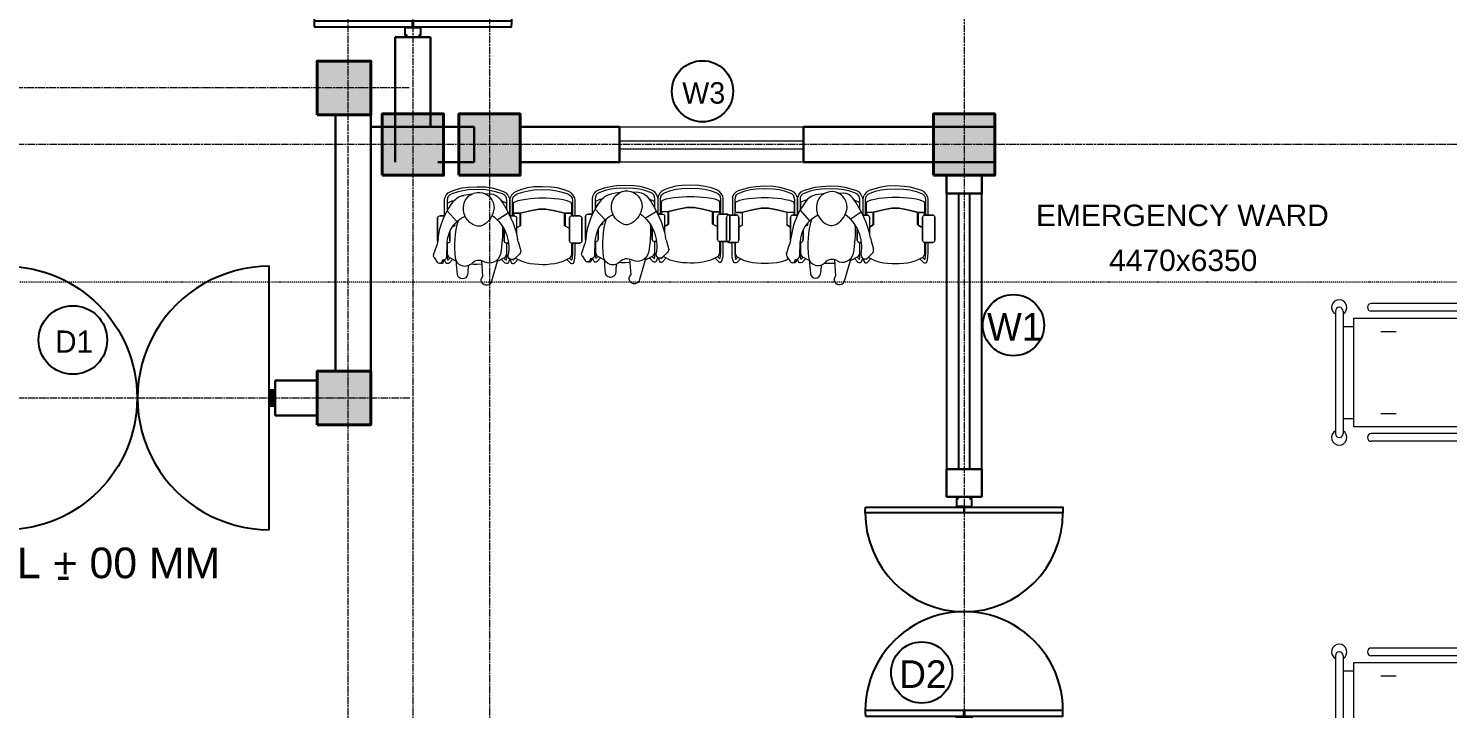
# Model space of a CAD drawing. Header units: inches. Extents: x -3071 to 2014935, y -37057 to 549694.
# Drawn here: x 1470038 to 1479307, y 417564 to 422006 of the extents above; entities that cross this region are included whole.
import ezdxf
from ezdxf.enums import TextEntityAlignment as Align

# ---------------------------------------------------------------- set-up
doc = ezdxf.new("R2010")
doc.units = ezdxf.units.IN
doc.header["$MEASUREMENT"] = 0
doc.linetypes.add('ACAD_ISO08W100', pattern=[36, 24, -3, 6, -3])
doc.linetypes.add('DASHDOT2', pattern=[12.7, 6.35, -3.175, 0, -3.175])
for name, color, linetype, lineweight in [('001-Archi- Loose Furniture', 13, 'Continuous', 0), ('001-Archi-Opening Tags', 14, 'Continuous', 25), ('002-Archi- Opening', 90, 'Continuous', 25), ('A .4 col', 5, 'Continuous', 40), ('A 0.13 dw', 3, 'Continuous', 13), ('A 0.13 sanitary', 8, 'Continuous', 13), ('cen', 50, 'ACAD_ISO08W100', 5), ('p1 walls stone outline', 4, 'Continuous', 30), ('section', 6, 'DASHDOT2', 20), ('text', 7, 'Continuous', 25)]:
    doc.layers.add(name, color=color, linetype=linetype, lineweight=lineweight)
doc.styles.add('AERIAL', font='arial.ttf', dxfattribs={"height": 10})
doc.styles.add('Archi 100', font='GOTHIC.TTF', dxfattribs={"height": 200})
doc.styles.add('CG', font='GOTHIC.TTF', dxfattribs={"height": 40})
doc.dimstyles.new('Archi 100', dxfattribs={"dimtxt": 200, "dimasz": 150, "dimexe": 150, "dimexo": 300, "dimgap": 50, "dimtad": 1, "dimdec": 0, "dimrnd": 5, "dimzin": 0, "dimdsep": 46, "dimtxsty": 'Archi 100', "dimblk": 'ARCHTICK', "dimcen": 0.09, "dimdle": 150, "dimclrd": 256, "dimclre": 256, "dimclrt": 256, "dimadec": 0, "dimazin": 0, "dimtfac": 1, "dimtdec": 0, "dimtix": 1, "dimtofl": 0, "dimtmove": 0, "dimatfit": 3, "dimfxl": 150, "dimfxlon": 1, "dimtolj": 1, "dimtzin": 0, "dimlwd": -1, "dimlwe": -1, "dimarcsym": 0})

# ---------------------------------------------------------------- blocks, each defined once
blk = doc.blocks.new('*U658')
at = {"ltscale": 100}
for points in [[(5, 50), (5, -50), (40, -50), (40, 50)], [(1760, 50), (1760, -50), (1795, -50), (1795, 50)]]:
    blk.add_hatch(color=256, dxfattribs=at).paths.add_polyline_path(points)
for points in [[(43, 855.5), (43, -855.5, 1)], [(1757, 855.5), (1757, -855.5, -1)]]:
    blk.add_lwpolyline(points, format="xyb", close=True, dxfattribs=at)
for points in [[(5, 50), (5, -50), (40, -50), (40, 50)], [(1760, 50), (1760, -50), (1795, -50), (1795, 50)]]:
    blk.add_lwpolyline(points, close=True)
blk = doc.blocks.new('W4A')
at = {"layer": 'A 0.13 dw'}
for points in [[(165329.4, 201033.5), (165329.4, 200803.5), (164129.4, 200803.5), (164129.4, 201033.5)], [(164129.4, 200890.7), (165329.4, 200890.7), (165329.4, 200940.7), (164129.4, 200940.7)]]:
    blk.add_lwpolyline(points, close=True, dxfattribs=at)
blk = doc.blocks.new('fvreff')
for p, q in [((1238609.3, 354207.3), (1237819.3, 354207.3)), ((1239479.6, 354207.3), (1238689.6, 354207.3)), ((1237584.7, 353357.3), (1237584.7, 354157.3)), ((1237584.7, 353357.3), (1237584.7, 354157.3)), ((1237634.7, 353357.3), (1237634.7, 354157.3)), ((1237634.7, 353357.3), (1237634.7, 354157.3)), ((1238609.3, 354157.3), (1237819.3, 354157.3)), ((1239479.6, 354157.3), (1238689.6, 354157.3)), ((1238732.1, 354112.3), (1239010.8, 353402.3)), ((1239010.8, 353402.3), (1239010.8, 354112.3)), ((1239534.7, 353357.3), (1239534.7, 354157.3)), ((1239584.7, 353357.3), (1239584.7, 354157.3)), ((1237639.7, 354057.3), (1237704.7, 354057.3)), ((1237882.5, 354025.1), (1237982.5, 354025.1)), ((1239406.8, 354025.1), (1239306.8, 354025.1)), ((1238644.7, 353882.3), (1238644.7, 353632.3)), ((1238794.7, 353757.3), (1238494.7, 353757.3)), ((1237634.7, 353457.3), (1237704.7, 353457.3)), ((1237882.5, 353489.6), (1237982.5, 353489.6)), ((1239406.8, 353489.6), (1239306.8, 353489.6)), ((1238609.3, 353357.3), (1237819.3, 353357.3)), ((1239479.6, 353357.3), (1238689.6, 353357.3)), ((1238609.3, 353307.3), (1237819.3, 353307.3)), ((1239479.6, 353307.3), (1238689.6, 353307.3)), ((1237584.7, 351219.3), (1237584.7, 350419.3)), ((1237584.7, 351219.3), (1237584.7, 350419.3)), ((1237634.7, 351219.3), (1237634.7, 350419.3)), ((1237634.7, 351219.3), (1237634.7, 350419.3)), ((1238609.3, 351269.3), (1237819.3, 351269.3)), ((1238609.3, 351219.3), (1237819.3, 351219.3)), ((1239479.6, 351269.3), (1238689.6, 351269.3)), ((1239479.6, 351219.3), (1238689.6, 351219.3)), ((1239534.7, 351219.3), (1239534.7, 350419.3)), ((1239584.7, 351219.3), (1239584.7, 350419.3)), ((1237634.7, 351119.3), (1237704.7, 351119.3)), ((1238732.1, 350464.3), (1239010.8, 351174.3)), ((1239010.8, 351174.3), (1239010.8, 350464.3)), ((1237882.5, 351087.1), (1237982.5, 351087.1)), ((1239406.8, 351087.1), (1239306.8, 351087.1)), ((1238644.7, 350694.3), (1238644.7, 350944.3)), ((1238794.7, 350819.3), (1238494.7, 350819.3)), ((1237639.7, 350519.3), (1237704.7, 350519.3)), ((1237882.5, 350551.6), (1237982.5, 350551.6)), ((1239406.8, 350551.6), (1239306.8, 350551.6)), ((1238609.3, 350419.3), (1237819.3, 350419.3)), ((1239479.6, 350419.3), (1238689.6, 350419.3)), ((1238609.3, 350369.3), (1237819.3, 350369.3)), ((1239479.6, 350369.3), (1238689.6, 350369.3)), ((1238609.3, 349019.3), (1237819.3, 349019.3)), ((1239479.6, 349019.3), (1238689.6, 349019.3)), ((1237584.7, 348969.3), (1237584.7, 348169.3)), ((1237584.7, 348969.3), (1237584.7, 348169.3)), ((1237634.7, 348969.3), (1237634.7, 348169.3)), ((1237634.7, 348969.3), (1237634.7, 348169.3)), ((1238609.3, 348969.3), (1237819.3, 348969.3)), ((1239479.6, 348969.3), (1238689.6, 348969.3)), ((1238732.1, 348214.3), (1239010.8, 348924.3)), ((1239010.8, 348924.3), (1239010.8, 348214.3)), ((1239534.7, 348969.3), (1239534.7, 348169.3)), ((1239584.7, 348969.3), (1239584.7, 348169.3)), ((1237634.7, 348869.3), (1237704.7, 348869.3)), ((1237882.5, 348837.1), (1237982.5, 348837.1)), ((1239406.8, 348837.1), (1239306.8, 348837.1)), ((1238644.7, 348444.3), (1238644.7, 348694.3)), ((1238794.7, 348569.3), (1238494.7, 348569.3)), ((1237639.7, 348269.3), (1237704.7, 348269.3)), ((1237882.5, 348301.6), (1237982.5, 348301.6)), ((1239406.8, 348301.6), (1239306.8, 348301.6)), ((1238609.3, 348169.3), (1237819.3, 348169.3)), ((1239479.6, 348169.3), (1238689.6, 348169.3)), ((1238609.3, 348119.3), (1237819.3, 348119.3)), ((1239479.6, 348119.3), (1238689.6, 348119.3))]:
    blk.add_line(p, q)
for points in [[(1239494.7, 354112.3), (1237704.7, 354112.3), (1237704.7, 353402.3), (1239494.7, 353402.3)], [(1239134.7, 353207.3), (1239134.7, 352607.3), (1239584.7, 352607.3), (1239584.7, 353207.3)], [(1239134.7, 351369.3), (1239134.7, 351969.3), (1239584.7, 351969.3), (1239584.7, 351369.3)], [(1239494.7, 350464.3), (1237704.7, 350464.3), (1237704.7, 351174.3), (1239494.7, 351174.3)], [(1239134.7, 349119.3), (1239134.7, 349719.3), (1239584.7, 349719.3), (1239584.7, 349119.3)], [(1239494.7, 348214.3), (1237704.7, 348214.3), (1237704.7, 348924.3), (1239494.7, 348924.3)]]:
    blk.add_lwpolyline(points, close=True)
for points in [[(1239134.7, 353182.3), (1239109.7, 353182.3), (1239109.7, 352632.3), (1239134.7, 352632.3)], [(1239134.7, 351394.3), (1239109.7, 351394.3), (1239109.7, 351944.3), (1239134.7, 351944.3)], [(1239134.7, 349144.3), (1239109.7, 349144.3), (1239109.7, 349694.3), (1239134.7, 349694.3)]]:
    blk.add_lwpolyline(points)
for centre in [(1238668.7, 352930.3), (1238668.7, 351646.3), (1238668.7, 349396.3)]:
    blk.add_circle(centre, 225)
for centre, radius, start, end in [((1237609.7, 354182.3), 50, 300, 240.00001), ((1237609.7, 354157.3), 25, 0, 180), ((1237609.7, 354157.3), 25, 0, 180), ((1237819.3, 354182.3), 25, 90, 270), ((1238609.3, 354182.3), 25, 270, 90), ((1238689.6, 354182.3), 25, 90, 270), ((1239479.6, 354182.3), 25, 270, 90), ((1239559.7, 354182.3), 50, 299.99999, 240), ((1239559.7, 354157.3), 25, 0, 180), ((1237609.7, 353332.3), 50, 119.99999, 60), ((1237609.7, 353357.3), 25, 180, 0), ((1237609.7, 353357.3), 25, 180, 0), ((1237819.3, 353332.3), 25, 90, 270), ((1238609.3, 353332.3), 25, 270, 90), ((1238689.6, 353332.3), 25, 90, 270), ((1239479.6, 353332.3), 25, 270, 90), ((1239559.7, 353332.3), 50, 120, 60.00001), ((1239559.7, 353357.3), 25, 180, 0), ((1237609.7, 351244.3), 50, 300, 240.00001), ((1237609.7, 351219.3), 25, 0, 180), ((1237609.7, 351219.3), 25, 0, 180), ((1237819.3, 351244.3), 25, 90, 270), ((1238609.3, 351244.3), 25, 270, 90), ((1238689.6, 351244.3), 25, 90, 270), ((1239479.6, 351244.3), 25, 270, 90), ((1239559.7, 351244.3), 50, 299.99999, 240), ((1239559.7, 351219.3), 25, 0, 180), ((1237609.7, 350394.3), 50, 119.99999, 60), ((1237609.7, 350419.3), 25, 180, 0), ((1237609.7, 350419.3), 25, 180, 0), ((1237819.3, 350394.3), 25, 90, 270), ((1238609.3, 350394.3), 25, 270, 90), ((1238689.6, 350394.3), 25, 90, 270), ((1239479.6, 350394.3), 25, 270, 90), ((1239559.7, 350394.3), 50, 120, 60.00001), ((1239559.7, 350419.3), 25, 180, 0), ((1237609.7, 348994.3), 50, 300, 240.00001), ((1237609.7, 348969.3), 25, 0, 180), ((1237609.7, 348969.3), 25, 0, 180), ((1237819.3, 348994.3), 25, 90, 270), ((1238609.3, 348994.3), 25, 270, 90), ((1238689.6, 348994.3), 25, 90, 270), ((1239479.6, 348994.3), 25, 270, 90), ((1239559.7, 348994.3), 50, 299.99999, 240), ((1239559.7, 348969.3), 25, 0, 180), ((1237609.7, 348144.3), 50, 119.99999, 60), ((1237609.7, 348169.3), 25, 180, 0), ((1237609.7, 348169.3), 25, 180, 0), ((1237819.3, 348144.3), 25, 90, 270), ((1238609.3, 348144.3), 25, 270, 90), ((1238689.6, 348144.3), 25, 90, 270), ((1239479.6, 348144.3), 25, 270, 90), ((1239559.7, 348144.3), 50, 120, 60.00001), ((1239559.7, 348169.3), 25, 180, 0)]:
    blk.add_arc(centre, radius, start, end)
blk = doc.blocks.new('OT DOOR')
for points in [[(40, 1500), (40, 1488), (50, 1488), (50, 1437), (-10, 1437), (-10, 1437), (-50, 1437), (-50, 1488), (-40, 1488), (-40, 1500), (40, 1500)], [(40, 0), (40, 12), (50, 12), (50, 63), (-50, 63), (-50, 63), (-50, 63), (-50, 12), (-40, 12), (-40, 0), (40, 0)]]:
    blk.add_lwpolyline(points)
for points in [[(-1.6, 1432.6), (-644.5, 1432.6, 0.014338), (-645.6, 1395.6), (-1.6, 1395.6)], [(-0.6, 1432.9, 0.146678), (0.6, 1432.6), (0.6, 1395.6), (-0.6, 1395.6)], [(644.5, 1432.6), (1.6, 1432.6), (1.6, 1395.6), (645.6, 1395.6, 0.014338)], [(2.8, 1434.8, 0.146678), (2.5, 1436), (39.8, 1436), (39.8, 1434.8)], [(-1.6, 67.4), (-644.5, 67.4, -0.014338), (-645.6, 104.4), (-1.6, 104.4)], [(-0.6, 67.1, -0.146678), (0.6, 67.4), (0.6, 104.4), (-0.6, 104.4)], [(644.5, 67.4), (1.6, 67.4), (1.6, 104.4), (645.6, 104.4, -0.014338)], [(2.8, 65.2, -0.146678), (2.5, 64), (39.8, 64), (39.8, 65.2)]]:
    blk.add_lwpolyline(points, format="xyb", close=True)
for centre, radius in [((0.6, 1434.8), 2.22), ((0.6, 1434.8), 0.933), ((0.6, 65.2), 2.22), ((0.6, 65.2), 0.933)]:
    blk.add_circle(centre, radius)
for centre, start, end in [((0, 1395.6), 180, 0), ((0, 104.4), 0, 180)]:
    blk.add_arc(centre, 645.6, start, end)
blk = doc.blocks.new('window tag')
blk.add_circle((0, 0), 200)
at = {"style": 'Archi 100', "flags": 1}
for tag, p in [('WIDTH', (15, 174.5)), ('HEIGHT', (-4.5, -348.5))]:
    blk.add_attdef(tag, p, '', height=200, dxfattribs=at)
at = {"style": 'Archi 100'}
blk.add_attdef('SYMBOL', text='', height=200, dxfattribs=at).set_placement((8, -10.5), align=Align.MIDDLE_CENTER)
blk = doc.blocks.new('dw tag')
blk.add_circle((0, 0), 224)
at = {"style": 'Archi 100', "flags": 1}
for tag, p in [('WIDTH', (15, 174.5)), ('HEIGHT', (-4.5, -348.5))]:
    blk.add_attdef(tag, p, '', height=200, dxfattribs=at)
at = {"style": 'Archi 100'}
blk.add_attdef('SYMBOL', text='', height=200, dxfattribs=at).set_placement((8, -10.5), align=Align.MIDDLE_CENTER)
blk = doc.blocks.new('afasf')
for p, q in [((2708.388, 1007.952), (2708.388, 1007.944)), ((2708.388, 1007.937), (2708.388, 1007.914)), ((2708.486, 1007.969), (2708.405, 1007.969)), ((2708.593, 1007.969), (2708.486, 1007.969)), ((2708.611, 1007.942), (2708.611, 1007.952)), ((2708.172, 1007.817), (2708.16, 1007.768)), ((2708.188, 1007.863), (2708.172, 1007.817)), ((2708.182, 1007.764), (2708.193, 1007.809)), ((2708.199, 1007.882), (2708.188, 1007.863)), ((2708.193, 1007.809), (2708.209, 1007.854)), ((2708.218, 1007.899), (2708.199, 1007.882)), ((2708.209, 1007.854), (2708.218, 1007.871)), ((2708.24, 1007.911), (2708.218, 1007.899)), ((2708.218, 1007.871), (2708.228, 1007.883)), ((2708.228, 1007.883), (2708.245, 1007.89)), ((2708.263, 1007.914), (2708.24, 1007.911)), ((2708.245, 1007.89), (2708.264, 1007.892)), ((2708.258, 1007.817), (2708.252, 1007.782)), ((2708.265, 1007.85), (2708.258, 1007.817)), ((2708.388, 1007.914), (2708.263, 1007.914)), ((2708.388, 1007.914), (2708.263, 1007.914)), ((2708.264, 1007.892), (2708.388, 1007.892)), ((2708.279, 1007.882), (2708.265, 1007.85)), ((2708.283, 1007.885), (2708.279, 1007.882)), ((2708.304, 1007.887), (2708.283, 1007.885)), ((2708.361, 1007.887), (2708.304, 1007.887)), ((2708.345, 1007.747), (2708.367, 1007.834)), ((2708.365, 1007.828), (2708.345, 1007.747)), ((2708.367, 1007.882), (2708.361, 1007.887)), ((2708.364, 1007.885), (2708.367, 1007.882)), ((2708.388, 1007.885), (2708.364, 1007.885)), ((2708.467, 1007.828), (2708.365, 1007.828)), ((2708.367, 1007.882), (2708.367, 1007.832)), ((2708.367, 1007.834), (2708.367, 1007.882)), ((2708.367, 1007.832), (2708.467, 1007.832)), ((2708.486, 1007.86), (2708.468, 1007.829)), ((2708.468, 1007.829), (2708.486, 1007.86)), ((2708.697, 1007.914), (2708.61, 1007.914)), ((2708.697, 1007.914), (2708.61, 1007.914)), ((2708.61, 1007.892), (2708.697, 1007.892)), ((2708.703, 1007.887), (2708.611, 1007.887)), ((2708.728, 1007.913), (2708.697, 1007.914)), ((2708.697, 1007.892), (2708.727, 1007.89)), ((2708.729, 1007.876), (2708.703, 1007.887)), ((2708.727, 1007.89), (2708.747, 1007.887)), ((2708.753, 1007.909), (2708.728, 1007.913)), ((2708.759, 1007.817), (2708.729, 1007.876)), ((2708.749, 1007.885), (2708.733, 1007.869)), ((2708.744, 1007.847), (2708.774, 1007.876)), ((2708.747, 1007.887), (2708.749, 1007.885)), ((2708.774, 1007.901), (2708.753, 1007.909)), ((2708.768, 1007.782), (2708.759, 1007.817)), ((2708.777, 1007.893), (2708.774, 1007.901)), ((2708.774, 1007.876), (2708.778, 1007.885)), ((2708.778, 1007.885), (2708.777, 1007.893)), ((2708.153, 1007.718), (2708.15, 1007.647)), ((2708.16, 1007.768), (2708.153, 1007.718)), ((2708.174, 1007.647), (2708.176, 1007.717)), ((2708.176, 1007.717), (2708.182, 1007.764)), ((2708.252, 1007.782), (2708.244, 1007.677)), ((2708.345, 1007.747), (2708.332, 1007.676)), ((2708.332, 1007.677), (2708.345, 1007.747)), ((2708.776, 1007.747), (2708.768, 1007.782)), ((2708.78, 1007.712), (2708.776, 1007.747)), ((2708.784, 1007.677), (2708.78, 1007.712)), ((2708.15, 1007.647), (2708.152, 1007.576)), ((2708.152, 1007.576), (2708.159, 1007.527)), ((2708.176, 1007.577), (2708.174, 1007.647)), ((2708.182, 1007.531), (2708.176, 1007.577)), ((2708.244, 1007.677), (2708.244, 1007.619)), ((2708.244, 1007.619), (2708.25, 1007.548)), ((2708.332, 1007.619), (2708.332, 1007.677)), ((2708.332, 1007.676), (2708.332, 1007.618)), ((2708.345, 1007.548), (2708.332, 1007.619)), ((2708.332, 1007.618), (2708.345, 1007.549)), ((2708.776, 1007.549), (2708.78, 1007.584)), ((2708.78, 1007.584), (2708.782, 1007.618)), ((2708.782, 1007.618), (2708.784, 1007.647)), ((2708.784, 1007.647), (2708.784, 1007.677)), ((2708.159, 1007.527), (2708.172, 1007.478)), ((2708.172, 1007.478), (2708.188, 1007.432)), ((2708.193, 1007.486), (2708.182, 1007.531)), ((2708.209, 1007.44), (2708.193, 1007.486)), ((2708.25, 1007.548), (2708.253, 1007.513)), ((2708.253, 1007.513), (2708.259, 1007.478)), ((2708.259, 1007.478), (2708.265, 1007.446)), ((2708.345, 1007.549), (2708.365, 1007.468)), ((2708.367, 1007.461), (2708.345, 1007.548)), ((2708.365, 1007.468), (2708.467, 1007.468)), ((2708.367, 1007.465), (2708.365, 1007.414)), ((2708.365, 1007.414), (2708.367, 1007.461)), ((2708.467, 1007.465), (2708.367, 1007.465)), ((2708.486, 1007.437), (2708.468, 1007.467)), ((2708.468, 1007.467), (2708.486, 1007.437)), ((2708.597, 1007.45), (2708.666, 1007.468)), ((2708.736, 1007.423), (2708.699, 1007.459)), ((2708.732, 1007.426), (2708.759, 1007.478)), ((2708.759, 1007.478), (2708.768, 1007.513)), ((2708.768, 1007.513), (2708.776, 1007.549)), ((2708.188, 1007.432), (2708.199, 1007.413)), ((2708.188, 1007.329), (2708.199, 1007.348)), ((2708.199, 1007.413), (2708.219, 1007.396)), ((2708.199, 1007.348), (2708.219, 1007.365)), ((2708.218, 1007.424), (2708.209, 1007.44)), ((2708.218, 1007.337), (2708.209, 1007.321)), ((2708.229, 1007.412), (2708.218, 1007.424)), ((2708.229, 1007.349), (2708.218, 1007.337)), ((2708.219, 1007.396), (2708.241, 1007.384)), ((2708.219, 1007.365), (2708.241, 1007.377)), ((2708.245, 1007.406), (2708.229, 1007.412)), ((2708.245, 1007.355), (2708.229, 1007.349)), ((2708.241, 1007.384), (2708.264, 1007.38)), ((2708.241, 1007.377), (2708.264, 1007.381)), ((2708.263, 1007.404), (2708.245, 1007.406)), ((2708.263, 1007.357), (2708.245, 1007.355)), ((2708.388, 1007.404), (2708.263, 1007.404)), ((2708.339, 1007.357), (2708.263, 1007.357)), ((2708.264, 1007.381), (2708.388, 1007.381)), ((2708.264, 1007.38), (2708.382, 1007.38)), ((2708.265, 1007.446), (2708.279, 1007.414)), ((2708.265, 1007.315), (2708.279, 1007.347)), ((2708.279, 1007.414), (2708.283, 1007.41)), ((2708.279, 1007.347), (2708.283, 1007.351)), ((2708.283, 1007.41), (2708.304, 1007.408)), ((2708.283, 1007.351), (2708.304, 1007.353)), ((2708.304, 1007.408), (2708.359, 1007.408)), ((2708.304, 1007.353), (2708.332, 1007.353)), ((2708.359, 1007.408), (2708.365, 1007.414)), ((2708.42, 1007.278), (2708.361, 1007.369)), ((2708.365, 1007.414), (2708.362, 1007.411)), ((2708.362, 1007.411), (2708.388, 1007.411)), ((2708.388, 1007.411), (2708.388, 1007.419)), ((2708.388, 1007.382), (2708.388, 1007.404)), ((2708.405, 1007.437), (2708.486, 1007.437)), ((2708.486, 1007.437), (2708.54, 1007.437)), ((2708.697, 1007.357), (2708.61, 1007.357)), ((2708.611, 1007.353), (2708.703, 1007.353)), ((2708.727, 1007.356), (2708.697, 1007.357)), ((2708.703, 1007.353), (2708.729, 1007.341)), ((2708.75, 1007.353), (2708.727, 1007.356)), ((2708.729, 1007.341), (2708.761, 1007.277)), ((2708.732, 1007.427), (2708.75, 1007.408)), ((2708.732, 1007.335), (2708.75, 1007.353)), ((2708.737, 1007.378), (2708.752, 1007.375)), ((2708.741, 1007.384), (2708.752, 1007.386)), ((2708.775, 1007.418), (2708.743, 1007.448)), ((2708.775, 1007.343), (2708.743, 1007.313)), ((2708.75, 1007.408), (2708.744, 1007.407)), ((2708.752, 1007.386), (2708.773, 1007.394)), ((2708.752, 1007.375), (2708.773, 1007.367)), ((2708.773, 1007.394), (2708.777, 1007.402)), ((2708.773, 1007.367), (2708.777, 1007.359)), ((2708.778, 1007.41), (2708.775, 1007.418)), ((2708.778, 1007.351), (2708.775, 1007.343)), ((2708.777, 1007.402), (2708.778, 1007.41)), ((2708.777, 1007.359), (2708.778, 1007.351)), ((2708.152, 1007.185), (2708.159, 1007.234)), ((2708.159, 1007.234), (2708.172, 1007.283)), ((2708.172, 1007.283), (2708.188, 1007.329)), ((2708.182, 1007.23), (2708.176, 1007.184)), ((2708.193, 1007.275), (2708.182, 1007.23)), ((2708.209, 1007.321), (2708.193, 1007.275)), ((2708.205, 1007.173), (2708.208, 1007.223)), ((2708.264, 1007.31), (2708.265, 1007.315)), ((2708.742, 1007.283), (2708.92, 1007.232)), ((2708.15, 1007.114), (2708.152, 1007.185)), ((2708.153, 1007.043), (2708.15, 1007.114)), ((2708.176, 1007.184), (2708.174, 1007.114)), ((2708.174, 1007.114), (2708.176, 1007.044)), ((2708.752, 1007.149), (2708.883, 1007.159)), ((2708.782, 1007.151), (2708.784, 1007.114)), ((2708.784, 1007.114), (2708.784, 1007.084)), ((2708.16, 1006.993), (2708.153, 1007.043)), ((2708.172, 1006.944), (2708.16, 1006.993)), ((2708.176, 1007.044), (2708.182, 1006.997)), ((2708.182, 1006.997), (2708.193, 1006.952)), ((2708.21, 1007.07), (2708.221, 1007.004)), ((2708.784, 1007.084), (2708.782, 1007.065)), ((2708.795, 1007.041), (2708.846, 1007.039)), ((2708.188, 1006.898), (2708.172, 1006.944)), ((2708.199, 1006.879), (2708.188, 1006.898)), ((2708.193, 1006.952), (2708.209, 1006.907)), ((2708.218, 1006.862), (2708.199, 1006.879)), ((2708.209, 1006.907), (2708.218, 1006.89)), ((2708.218, 1006.89), (2708.228, 1006.878)), ((2708.228, 1006.878), (2708.245, 1006.871)), ((2708.265, 1006.911), (2708.261, 1006.928)), ((2708.279, 1006.879), (2708.265, 1006.911)), ((2708.283, 1006.876), (2708.279, 1006.879)), ((2708.304, 1006.874), (2708.283, 1006.876)), ((2708.339, 1006.874), (2708.304, 1006.874)), ((2708.434, 1006.95), (2708.346, 1006.87)), ((2708.467, 1006.933), (2708.451, 1006.933)), ((2708.455, 1006.929), (2708.467, 1006.929)), ((2708.468, 1006.932), (2708.48, 1006.911)), ((2708.703, 1006.874), (2708.611, 1006.874)), ((2708.673, 1006.873), (2708.673, 1006.873)), ((2708.673, 1006.873), (2708.673, 1006.873)), ((2708.729, 1006.885), (2708.703, 1006.874)), ((2708.727, 1006.871), (2708.747, 1006.874)), ((2708.759, 1006.944), (2708.729, 1006.885)), ((2708.749, 1006.876), (2708.733, 1006.892)), ((2708.744, 1006.914), (2708.774, 1006.885)), ((2708.747, 1006.874), (2708.749, 1006.876)), ((2708.774, 1006.885), (2708.778, 1006.876)), ((2708.778, 1006.876), (2708.777, 1006.868)), ((2708.172, 1006.751), (2708.188, 1006.797)), ((2708.188, 1006.797), (2708.199, 1006.816)), ((2708.209, 1006.788), (2708.193, 1006.743)), ((2708.199, 1006.816), (2708.219, 1006.833)), ((2708.218, 1006.805), (2708.209, 1006.788)), ((2708.24, 1006.85), (2708.218, 1006.862)), ((2708.229, 1006.817), (2708.218, 1006.805)), ((2708.219, 1006.833), (2708.241, 1006.844)), ((2708.245, 1006.822), (2708.229, 1006.817)), ((2708.263, 1006.847), (2708.24, 1006.85)), ((2708.241, 1006.844), (2708.264, 1006.849)), ((2708.245, 1006.871), (2708.264, 1006.869)), ((2708.263, 1006.825), (2708.245, 1006.822)), ((2708.259, 1006.75), (2708.265, 1006.782)), ((2708.388, 1006.847), (2708.263, 1006.847)), ((2708.388, 1006.825), (2708.263, 1006.825)), ((2708.264, 1006.869), (2708.349, 1006.869)), ((2708.264, 1006.849), (2708.388, 1006.849)), ((2708.265, 1006.782), (2708.279, 1006.814)), ((2708.279, 1006.814), (2708.283, 1006.819)), ((2708.283, 1006.819), (2708.304, 1006.821)), ((2708.304, 1006.821), (2708.359, 1006.821)), ((2708.367, 1006.768), (2708.345, 1006.681)), ((2708.345, 1006.68), (2708.365, 1006.76)), ((2708.359, 1006.821), (2708.365, 1006.814)), ((2708.365, 1006.814), (2708.362, 1006.817)), ((2708.362, 1006.817), (2708.388, 1006.817)), ((2708.365, 1006.814), (2708.367, 1006.768)), ((2708.367, 1006.764), (2708.365, 1006.814)), ((2708.365, 1006.76), (2708.467, 1006.76)), ((2708.467, 1006.764), (2708.367, 1006.764)), ((2708.388, 1006.824), (2708.388, 1006.847)), ((2708.388, 1006.809), (2708.388, 1006.817)), ((2708.486, 1006.792), (2708.405, 1006.792)), ((2708.486, 1006.792), (2708.468, 1006.762)), ((2708.468, 1006.762), (2708.486, 1006.792)), ((2708.593, 1006.792), (2708.486, 1006.792)), ((2708.719, 1006.866), (2708.609, 1006.87)), ((2708.61, 1006.869), (2708.697, 1006.869)), ((2708.705, 1006.759), (2708.629, 1006.784)), ((2708.697, 1006.869), (2708.727, 1006.871)), ((2708.727, 1006.762), (2708.765, 1006.787)), ((2708.753, 1006.852), (2708.746, 1006.851)), ((2708.746, 1006.775), (2708.759, 1006.75)), ((2708.749, 1006.843), (2708.752, 1006.843)), ((2708.752, 1006.843), (2708.773, 1006.834)), ((2708.774, 1006.86), (2708.753, 1006.852)), ((2708.773, 1006.834), (2708.777, 1006.827)), ((2708.777, 1006.868), (2708.774, 1006.86)), ((2708.778, 1006.818), (2708.775, 1006.81)), ((2708.777, 1006.827), (2708.778, 1006.818)), ((2708.15, 1006.581), (2708.152, 1006.652)), ((2708.152, 1006.652), (2708.159, 1006.702)), ((2708.159, 1006.702), (2708.172, 1006.751)), ((2708.176, 1006.652), (2708.174, 1006.581)), ((2708.182, 1006.698), (2708.176, 1006.652)), ((2708.193, 1006.743), (2708.182, 1006.698)), ((2708.244, 1006.61), (2708.25, 1006.681)), ((2708.25, 1006.681), (2708.253, 1006.716)), ((2708.253, 1006.716), (2708.259, 1006.75)), ((2708.345, 1006.681), (2708.332, 1006.61)), ((2708.332, 1006.611), (2708.345, 1006.68)), ((2708.759, 1006.75), (2708.768, 1006.716)), ((2708.768, 1006.716), (2708.776, 1006.68)), ((2708.776, 1006.68), (2708.78, 1006.645)), ((2708.78, 1006.645), (2708.782, 1006.611)), ((2708.153, 1006.511), (2708.15, 1006.581)), ((2708.174, 1006.581), (2708.176, 1006.511)), ((2708.244, 1006.551), (2708.244, 1006.61)), ((2708.252, 1006.447), (2708.244, 1006.551)), ((2708.332, 1006.552), (2708.332, 1006.611)), ((2708.332, 1006.61), (2708.332, 1006.551)), ((2708.345, 1006.481), (2708.332, 1006.552)), ((2708.332, 1006.551), (2708.345, 1006.481)), ((2708.784, 1006.551), (2708.78, 1006.516)), ((2708.782, 1006.611), (2708.784, 1006.581)), ((2708.784, 1006.581), (2708.784, 1006.551)), ((2708.16, 1006.461), (2708.153, 1006.511)), ((2708.172, 1006.412), (2708.16, 1006.461)), ((2708.188, 1006.366), (2708.172, 1006.412)), ((2708.176, 1006.511), (2708.182, 1006.465)), ((2708.182, 1006.465), (2708.193, 1006.419)), ((2708.193, 1006.419), (2708.209, 1006.375)), ((2708.258, 1006.411), (2708.252, 1006.447)), ((2708.265, 1006.378), (2708.258, 1006.411)), ((2708.365, 1006.4), (2708.345, 1006.481)), ((2708.345, 1006.481), (2708.367, 1006.394)), ((2708.759, 1006.411), (2708.729, 1006.353)), ((2708.768, 1006.446), (2708.759, 1006.411)), ((2708.776, 1006.481), (2708.768, 1006.446)), ((2708.78, 1006.516), (2708.776, 1006.481)), ((2708.199, 1006.346), (2708.188, 1006.366)), ((2708.218, 1006.329), (2708.199, 1006.346)), ((2708.209, 1006.375), (2708.218, 1006.357)), ((2708.218, 1006.357), (2708.228, 1006.345)), ((2708.24, 1006.318), (2708.218, 1006.329)), ((2708.228, 1006.345), (2708.245, 1006.339)), ((2708.24, 1006.318), (2708.388, 1006.318)), ((2708.245, 1006.339), (2708.264, 1006.337)), ((2708.264, 1006.337), (2708.388, 1006.337)), ((2708.279, 1006.347), (2708.265, 1006.378)), ((2708.283, 1006.343), (2708.279, 1006.347)), ((2708.304, 1006.341), (2708.283, 1006.343)), ((2708.361, 1006.341), (2708.304, 1006.341)), ((2708.467, 1006.4), (2708.365, 1006.4)), ((2708.367, 1006.347), (2708.367, 1006.397)), ((2708.367, 1006.397), (2708.467, 1006.397)), ((2708.367, 1006.394), (2708.367, 1006.347)), ((2708.388, 1006.351), (2708.388, 1006.344)), ((2708.388, 1006.337), (2708.388, 1006.314)), ((2708.486, 1006.369), (2708.405, 1006.369)), ((2708.468, 1006.401), (2708.486, 1006.371)), ((2708.593, 1006.369), (2708.486, 1006.369)), ((2708.61, 1006.314), (2708.61, 1006.337)), ((2708.61, 1006.337), (2708.697, 1006.337)), ((2708.697, 1006.314), (2708.61, 1006.314)), ((2708.611, 1006.341), (2708.611, 1006.351)), ((2708.703, 1006.341), (2708.611, 1006.341)), ((2708.697, 1006.337), (2708.727, 1006.338)), ((2708.728, 1006.315), (2708.697, 1006.314)), ((2708.729, 1006.353), (2708.703, 1006.341)), ((2708.727, 1006.338), (2708.747, 1006.341)), ((2708.753, 1006.319), (2708.728, 1006.315)), ((2708.749, 1006.343), (2708.733, 1006.359)), ((2708.744, 1006.382), (2708.774, 1006.353)), ((2708.747, 1006.341), (2708.749, 1006.343)), ((2708.774, 1006.328), (2708.753, 1006.319)), ((2708.774, 1006.353), (2708.778, 1006.344)), ((2708.777, 1006.335), (2708.774, 1006.328)), ((2708.778, 1006.344), (2708.777, 1006.335))]:
    blk.add_line(p, q)
for centre, radius, start, end in [((2708.405, 1007.952), 0.0175, 90, 180), ((2708.405, 1007.952), 0.0175, 90, 180), ((2708.593, 1007.952), 0.0175, 0, 90), ((2708.593, 1007.952), 0.0175, 0, 90), ((2708.405, 1007.886), 0.0175, 180, 270), ((2708.467, 1007.83), 0.00176, 270, 90), ((2708.593, 1007.886), 0.0175, 270, 0), ((2708.467, 1007.467), 0.00175, 270.6128, 89.3872), ((2708.675, 1007.435), 0.0346, 44.809, 105.3512), ((2708.737, 1006.642), 0.819, 101.2902, 126.5177), ((2708.647, 1007.05), 0.323, 79.4648, 144.6409), ((2708.405, 1007.419), 0.0175, 90, 180), ((2708.405, 1007.419), 0.0175, 90, 180), ((2708.521, 1007.725), 0.285, 281.2902, 285.3512), ((2708.593, 1007.353), 0.0175, 270, 0), ((2708.713, 1007.4), 0.0328, 259.4648, 44.809), ((2708.321, 1007.128), 0.125, 76.3418, 253.3596), ((2708.312, 1007.216), 0.104, 126.5177, 176.3203), ((2708.309, 1007.079), 0.175, 25.4662, 76.3418), ((2708.535, 1006.501), 0.82, 78.3806, 94.642), ((2708.681, 1007.215), 0.0914, 328.8868, 78.3806), ((2708.913, 1007.19), 0.0428, 226.0725, 80.3873), ((2708.328, 1007.151), 0.149, 253.3596, 342.0964), ((2708.407, 1007.126), 0.0659, 342.0964, 25.4662), ((2708.824, 1007.129), 0.0752, 148.8869, 228.227), ((2708.349, 1007.024), 0.13, 188.6866, 231.4962), ((2708.619, 1007.123), 0.254, 205.2406, 267.8617), ((2708.722, 1007.015), 0.0777, 277.0826, 48.227), ((2708.839, 1006.855), 0.184, 81.1558, 87.5979), ((2708.86, 1006.995), 0.0421, 275.7648, 81.1558), ((2708.643, 1007.393), 0.602, 231.4962, 263.8652), ((2708.636, 1007.705), 0.773, 253.9864, 277.0826), ((2708.467, 1006.931), 0.00176, 270, 90), ((2708.593, 1006.875), 0.0175, 0, 90), ((2708.703, 1008.553), 1.608, 271.9658, 275.7648), ((2708.405, 1006.809), 0.0175, 180, 270), ((2708.405, 1006.809), 0.0175, 180, 270), ((2708.467, 1006.762), 0.00175, 270.6128, 89.3872), ((2708.552, 1006.546), 0.25, 71.9489, 83.8651), ((2708.593, 1006.809), 0.0175, 270, 283.5067), ((2708.713, 1006.784), 0.026, 251.9489, 303.2265), ((2708.718, 1006.833), 0.0325, 353.7, 87.8617), ((2708.753, 1006.807), 0.0232, 303.2265, 94.9386), ((2708.405, 1006.351), 0.0175, 90, 180), ((2708.405, 1006.351), 0.0175, 90, 180), ((2708.593, 1006.351), 0.0175, 0, 90), ((2708.593, 1006.351), 0.0175, 0, 90), ((2708.405, 1006.286), 0.0175, 180, 270), ((2708.593, 1006.286), 0.0175, 270, 0)]:
    blk.add_arc(centre, radius, start, end)
for points in [[(2708.388, 1007.886, 0.004), (2708.388, 1007.952, 0.004), (2708.388, 1007.952, 0.004)], [(2708.405, 1007.969, 0.004), (2708.593, 1007.969, 0.004), (2708.593, 1007.969, 0.004)], [(2708.611, 1007.952, 0.004), (2708.611, 1007.886, 0.004), (2708.611, 1007.886, 0.004)], [(2708.593, 1007.868, 0.004), (2708.405, 1007.868, 0.004), (2708.405, 1007.868, 0.004)], [(2708.388, 1007.419, 0.004), (2708.388, 1007.382, 0.004), (2708.388, 1007.382, 0.004)], [(2708.611, 1007.353, 0.004), (2708.611, 1007.369, 0.004), (2708.611, 1007.369, 0.004)], [(2708.498, 1007.336, 0.004), (2708.593, 1007.336, 0.004), (2708.593, 1007.336, 0.004)], [(2708.593, 1006.893, 0.004), (2708.514, 1006.893, 0.004), (2708.514, 1006.893, 0.004)], [(2708.388, 1006.849, 0.004), (2708.388, 1006.809, 0.004), (2708.388, 1006.809, 0.004)], [(2708.405, 1006.792, 0.004), (2708.593, 1006.792, 0.004), (2708.593, 1006.792, 0.004)], [(2708.388, 1006.286, 0.004), (2708.388, 1006.351, 0.004), (2708.388, 1006.351, 0.004)], [(2708.405, 1006.369, 0.004), (2708.593, 1006.369, 0.004), (2708.593, 1006.369, 0.004)], [(2708.611, 1006.351, 0.004), (2708.611, 1006.286, 0.004), (2708.611, 1006.286, 0.004)], [(2708.593, 1006.268, 0.004), (2708.405, 1006.268, 0.004), (2708.405, 1006.268, 0.004)]]:
    blk.add_3dface(points)
blk = doc.blocks.new('2SEATERWAITING')
at = {"layer": '001-Archi- Loose Furniture'}
for p, q in [((110.6, 650.3), (110.6, 658.5)), ((124.7, 672.5), (210.6, 672.5)), ((210.6, 672.5), (274.8, 672.5)), ((288.9, 658.5), (288.9, 652.7)), ((-23.2, 604.7), (-22.6, 611.7)), ((-20.3, 597.7), (-23.2, 604.7)), ((-22.6, 611.7), (-20.3, 617.6)), ((-20.3, 617.6), (-3.3, 624.6)), ((4.1, 574.6), (-20.3, 597.7)), ((-8, 551), (16, 597.7)), ((-3.3, 624.6), (16.5, 627.5)), ((1.3, 607.1), (-0.4, 605.3)), ((-0.4, 605.3), (12.5, 592.5)), ((17.1, 609.4), (1.3, 607.1)), ((16, 597.7), (36.4, 607.1)), ((16.5, 627.5), (41.1, 628.7)), ((41.1, 610.6), (17.1, 609.4)), ((36.4, 607.1), (110.6, 607.1)), ((41.1, 628.7), (111.2, 628.7)), ((41.1, 628.7), (111.2, 628.7)), ((111.2, 610.6), (41.1, 610.6)), ((210.6, 584.9), (224.6, 560.3)), ((224.6, 560.3), (210.6, 584.9)), ((305.8, 562.7), (225.7, 562.7)), ((225.7, 559.7), (307, 559.7)), ((288.9, 646.8), (288.9, 628.7)), ((288.9, 628.7), (388.8, 628.7)), ((288.9, 628.7), (388.8, 628.7)), ((388.2, 610.6), (288.9, 610.6)), ((288.9, 604.7), (308.1, 604.7)), ((305.8, 602.4), (310.5, 607.1)), ((308.1, 604.7), (305.8, 602.4)), ((305.8, 602.4), (305.8, 562.7)), ((305.8, 564.4), (305.8, 602.4)), ((322.8, 494.9), (305.8, 564.4)), ((307, 559.7), (322.8, 494.9)), ((310.5, 607.1), (355.5, 607.1)), ((355.5, 607.1), (372.4, 605.3)), ((372.4, 605.3), (375.9, 602.4)), ((375.9, 602.4), (387, 577.3)), ((387, 577.3), (392.9, 551)), ((403.4, 608.8), (388.2, 610.6)), ((388.8, 628.7), (406.9, 625.8)), ((416.3, 603.6), (403.4, 608.8)), ((406.9, 625.8), (424.4, 616.4)), ((424.4, 594.2), (416.3, 603.6)), ((424.4, 616.4), (439.6, 603)), ((432, 580.2), (424.4, 594.2)), ((444.3, 544.5), (432, 580.2)), ((439.6, 603), (449, 587.2)), ((449, 587.2), (461.8, 550.4)), ((-27.9, 438.8), (-25, 466.8)), ((-25, 466.8), (-22, 494.9)), ((-22, 494.9), (-15.6, 522.9)), ((-15.6, 522.9), (-8, 551)), ((322.8, 494.9), (333.3, 438.2)), ((333.3, 438.8), (322.8, 494.9)), ((392.9, 551), (397.6, 522.3)), ((397.6, 522.3), (404, 438.8)), ((453.1, 508.3), (444.3, 544.5)), ((458.3, 470.9), (453.1, 508.3)), ((460.1, 414.8), (458.3, 470.9)), ((461.8, 550.4), (471.2, 511.2)), ((471.2, 511.2), (477, 471.5)), ((477, 471.5), (478.8, 414.8)), ((-27.9, 414.8), (-27.9, 438.8)), ((-26.7, 391.4), (-27.9, 414.8)), ((-25, 364), (-26.7, 391.4)), ((322.8, 335.3), (333.3, 392)), ((333.3, 391.4), (322.8, 335.9)), ((333.3, 392), (333.3, 438.8)), ((333.3, 438.2), (333.3, 391.4)), ((404, 392), (399.3, 335.3)), ((404, 438.8), (404, 392)), ((458.3, 358.7), (460.1, 414.8)), ((478.8, 414.8), (477.6, 358.1)), ((-22, 335.9), (-25, 364)), ((-15.6, 307.3), (-22, 335.9)), ((-8, 279.8), (-15.6, 307.3)), ((13.4, 238.1), (-8, 279.8)), ((305.8, 265.8), (322.8, 335.3)), ((322.8, 335.9), (307, 271.6)), ((391.7, 279.8), (387, 254.1)), ((396.4, 307.3), (391.7, 279.8)), ((399.3, 335.3), (396.4, 307.3)), ((432, 249.4), (444.3, 285.7)), ((444.3, 285.7), (453.1, 321.9)), ((461.8, 279.2), (449, 242.4)), ((453.1, 321.9), (458.3, 358.7)), ((471.8, 318.4), (461.8, 279.2)), ((477.6, 358.1), (471.8, 318.4)), ((-23.2, 225.5), (-20.9, 231.9)), ((-22.6, 218.5), (-23.2, 225.5)), ((-19.7, 212.6), (-22.6, 218.5)), ((-19.7, 190.4), (-22.6, 184.6)), ((-20.9, 231.9), (4.9, 255.3)), ((-2.7, 205.6), (-19.7, 212.6)), ((-2.7, 197.4), (-19.7, 190.4)), ((5.9, 204.3), (-2.7, 205.6)), ((9.4, 199.3), (-2.7, 197.4)), ((13.6, 238.3), (-1, 223.7)), ((-1, 223.7), (3.5, 223)), ((10.4, 235.2), (39.6, 264.7)), ((121.8, 256.7), (66.6, 271.9)), ((210, 246.5), (167.3, 246.5)), ((210, 246.5), (224.6, 270.5)), ((224.6, 270.5), (210, 246.5)), ((274.8, 246.5), (210, 246.5)), ((307, 271.6), (225.7, 271.6)), ((225.7, 268.7), (305.8, 268.7)), ((263.4, 119.9), (310.5, 192.3)), ((288.9, 226.1), (288.9, 232.5)), ((309.3, 226.1), (288.9, 226.1)), ((288.9, 203), (288.9, 220.2)), ((288.9, 220.2), (388.8, 220.2)), ((388.2, 202.1), (288.9, 202.1)), ((388.2, 200.9), (293.3, 200.9)), ((305.8, 268.7), (307, 228.4)), ((307, 228.4), (305.8, 265.8)), ((307, 228.4), (309.3, 226.1)), ((311.7, 223.1), (307, 228.4)), ((355.5, 223.1), (311.7, 223.1)), ((373, 224.9), (355.5, 223.1)), ((375.9, 228.4), (373, 224.9)), ((387, 254.1), (375.9, 228.4)), ((406.3, 204.4), (388.2, 200.9)), ((406.3, 198.6), (388.2, 202.1)), ((388.8, 220.2), (403.4, 222)), ((403.4, 222), (415.7, 226.6)), ((423.9, 213.8), (406.3, 204.4)), ((423.9, 189.2), (406.3, 198.6)), ((415.7, 226.6), (424.4, 236)), ((439.6, 227.2), (423.9, 213.8)), ((439.6, 175.8), (423.9, 189.2)), ((424.4, 236), (432, 249.4)), ((449, 242.4), (439.6, 227.2)), ((5.4, 123.5), (-136.7, 83)), ((-22.6, 184.6), (-23.2, 177.6)), ((-23.2, 177.6), (-20.9, 171.1)), ((-20.9, 171.1), (4.9, 147.8)), ((16, 170), (-10.1, 119.1)), ((-1, 179.3), (17.1, 182.2)), ((13.6, 164.7), (-1, 179.3)), ((36.4, 179.9), (16, 170)), ((17.1, 182.2), (41.1, 182.8)), ((110.6, 179.9), (36.4, 179.9)), ((41.1, 182.8), (111.2, 182.8)), ((328.2, 182.8), (388.8, 182.8)), ((355.5, 179.9), (333.4, 179.9)), ((373, 178.1), (355.5, 179.9)), ((375.9, 174.6), (373, 178.1)), ((387, 148.9), (375.9, 174.6)), ((387.7, 145.4), (387, 148.9)), ((388.8, 182.8), (403.4, 181.1)), ((403.4, 181.1), (415.7, 176.4)), ((415.7, 176.4), (424.4, 167)), ((424.4, 167), (432, 153.6)), ((432, 153.6), (444.3, 117.4)), ((449, 160.6), (439.6, 175.8)), ((444.3, 117.4), (453.1, 81.1)), ((461.8, 123.8), (449, 160.6)), ((471.8, 84.6), (461.8, 123.8)), ((-2.2, 16), (-107.3, 24.6)), ((-26.4, 18), (-27.9, -11.8)), ((435.4, 35.1), (432.8, 75.4)), ((453.1, 81.1), (458.3, 44.3)), ((458.3, 44.3), (460.1, -11.8)), ((477.6, 44.9), (471.8, 84.6)), ((478.8, -11.8), (477.6, 44.9)), ((-37.2, -70.3), (-78, -72)), ((-27.9, -11.8), (-27.9, -35.7)), ((-27.9, -35.7), (-26.3, -51.2)), ((430.7, -47), (422.6, -99.5)), ((458.3, -67.9), (453.1, -105.3)), ((460.1, -11.8), (458.3, -67.9)), ((471.2, -108.2), (477, -68.5)), ((477, -68.5), (478.8, -11.8)), ((4.1, -171.6), (-20.3, -194.7)), ((-8, -147.9), (16, -194.7)), ((224.6, -157.3), (214.9, -174.3)), ((225.7, -156.7), (238.1, -156.7)), ((234.7, -159.6), (225.7, -159.6)), ((252.1, -143.1), (322.3, -207.1)), ((375.9, -199.4), (387, -174.2)), ((387, -174.2), (390.1, -160.4)), ((432, -177.2), (424.4, -191.2)), ((444.3, -141.5), (432, -177.2)), ((439.6, -199.9), (449, -184.2)), ((453.1, -105.3), (444.3, -141.5)), ((449, -184.2), (461.8, -147.4)), ((461.8, -147.4), (471.2, -108.2)), ((-20.3, -194.7), (-23.2, -201.7)), ((-23.2, -201.7), (-22.6, -208.7)), ((-22.6, -241.4), (-23.2, -248.5)), ((-23.2, -248.5), (-20.9, -254.9)), ((-22.6, -208.7), (-20.3, -214.6)), ((-19.7, -235.6), (-22.6, -241.4)), ((-20.3, -214.6), (-3.3, -221.6)), ((-2.7, -228.6), (-19.7, -235.6)), ((17.3, -293), (-13.1, -273.1)), ((-3.3, -221.6), (2.4, -222.4)), ((-0.3, -228.2), (-2.7, -228.6)), ((-0.4, -202.3), (12.5, -189.4)), ((1.3, -204), (-0.4, -202.3)), ((17.1, -206.4), (1.3, -204)), ((16, -194.7), (36.4, -204)), ((41.1, -207.5), (17.1, -206.4)), ((23.5, -210.3), (111.8, -207)), ((35.1, -295.4), (95.8, -275.6)), ((36.4, -204), (110.6, -204)), ((111.2, -207.5), (41.1, -207.5)), ((60.8, -204.4), (60.8, -204.4)), ((60.8, -204.4), (60.8, -204.4)), ((124.7, -269.5), (210.6, -269.5)), ((210.6, -269.5), (274.8, -269.5)), ((288.9, -243.8), (288.9, -225.7)), ((288.9, -225.7), (388.8, -225.7)), ((288.9, -255.5), (288.9, -249.6)), ((388.2, -207.5), (320.1, -207.5)), ((327.6, -204), (355.5, -204)), ((355.5, -204), (372.4, -202.3)), ((372.4, -202.3), (375.9, -199.4)), ((403.4, -205.8), (388.2, -207.5)), ((388.8, -225.7), (406.9, -222.7)), ((416.3, -200.5), (403.4, -205.8)), ((406.9, -222.7), (424.4, -213.4)), ((424.4, -191.2), (416.3, -200.5)), ((424.4, -213.4), (439.6, -199.9))]:
    blk.add_line(p, q, dxfattribs=at)
for centre, radius, start, end in [((124.7, 658.5), 14, 90, 180), ((124.7, 658.5), 14, 90, 180), ((274.8, 658.5), 14, 0, 90), ((274.8, 658.5), 14, 0, 90), ((124.7, 605.9), 14, 180, 270), ((225.7, 560.9), 1.41, 90, 270), ((274.8, 605.9), 14, 270, 0), ((29, 216.7), 26.3, 135.191, 280.5352), ((81.1, -63.1), 258.4, 35.35912, 100.5352), ((59.3, 245.2), 27.7, 74.64877, 135.191), ((182.3, 476.9), 228.3, 254.6488, 258.7098), ((9.3, -389.5), 655.2, 53.48234, 78.70977), ((225.7, 270.5), 1.4, 90.61277, 269.38723), ((274.8, 232.5), 14, 0, 90), ((274.8, 232.5), 14, 0, 90), ((53.9, 68.9), 73.1, 101.6194, 211.1132), ((171.4, -502.4), 656.3, 85.35797, 101.6194), ((124.7, 179.9), 14, 180, 270), ((351.9, -39.7), 139.7, 103.6582, 154.5338), ((342.4, -0.8), 99.6, 286.6404, 103.6582), ((349.6, 70.1), 83.3, 3.67966, 53.48234), ((-131, 49.3), 34.2, 99.61266, 313.92746), ((-60.2, 0), 60.2, 311.773, 31.11315), ((273.4, -2.3), 52.8, 154.5338, 197.9036), ((-89.3, -107), 33.7, 98.84423, 264.2352), ((-71.8, -219.3), 147.4, 92.40215, 98.84423), ((21.3, -91.2), 62.1, 131.773, 262.9174), ((104.2, -4.2), 202.9, 272.1383, 334.7594), ((336.8, 18.1), 119.4, 197.9036, 286.6404), ((36.5, 1139.6), 1286.6, 264.2352, 268.0342), ((89.9, 460.9), 618.5, 262.9174, 286.0136), ((85, 211.8), 481.4, 276.1348, 308.5038), ((225.7, -157.9), 1.41, 90, 270), ((320.2, -83.8), 103.7, 308.5038, 351.3134), ((-3, -257.6), 18.5, 85.06136, 236.7735), ((24.5, -236.3), 26, 92.13828, 186.3), ((157.8, -465.9), 200.2, 96.13485, 108.0511), ((124.7, -202.9), 14, 90, 180), ((124.7, -255.5), 14, 256.49335, 270), ((274.8, -255.5), 14, 270, 0), ((274.8, -255.5), 14, 270, 0), ((28.7, -275.6), 20.8, 236.7735, 288.0511)]:
    blk.add_arc(centre, radius, start, end, dxfattribs=at)
for points in [[(110.6, 605.9, 3.5), (110.6, 605.9, 3.5), (110.6, 605.9, 3.5), (110.6, 658.5, 3.5)], [(124.7, 672.5, 3.5), (124.7, 672.5, 3.5), (124.7, 672.5, 3.5), (274.8, 672.5, 3.5)], [(288.9, 658.5, 3.5), (288.9, 658.5, 3.5), (288.9, 658.5, 3.5), (288.9, 605.9, 3.5)], [(274.8, 591.9, 3.5), (274.8, 591.9, 3.5), (274.8, 591.9, 3.5), (124.7, 591.9, 3.5)], [(110.6, 192.7, 3.5), (110.6, 192.7, 3.5), (110.6, 192.7, 3.5), (110.6, 179.9, 3.5)], [(288.9, 202.4, 3.5), (288.9, 202.4, 3.5), (288.9, 202.4, 3.5), (288.9, 232.5, 3.5)], [(124.7, 165.9, 3.5), (124.7, 165.9, 3.5), (124.7, 165.9, 3.5), (200.4, 165.9, 3.5)], [(187.6, -188.8, 3.5), (187.6, -188.8, 3.5), (187.6, -188.8, 3.5), (124.7, -188.8, 3.5)], [(124.7, -269.5, 3.5), (124.7, -269.5, 3.5), (124.7, -269.5, 3.5), (274.8, -269.5, 3.5)], [(288.9, -255.5, 3.5), (288.9, -255.5, 3.5), (288.9, -255.5, 3.5), (288.9, -223.6, 3.5)]]:
    blk.add_3dface(points, dxfattribs=at)
blk = doc.blocks.new('_ArchTick')
at = {"color": 0, "linetype": 'ByBlock', "const_width": 0.15}
blk.add_lwpolyline([(-0.5, -0.5), (0.5, 0.5)], dxfattribs=at)
blk = doc.blocks.new('*D1755')
at = {"transparency": 16777216}
for p, q in [((1448084.6, 413003), (1448084.6, 412703)), ((1487149.4, 413003), (1487149.4, 412703)), ((1447934.6, 412853), (1487299.4, 412853))]:
    blk.add_line(p, q, dxfattribs=at)
at = {"layer": 'Defpoints', "color": 0, "transparency": 16777216}
for p in [(1448084.6, 419392.1), (1487149.4, 416447.1), (1487149.4, 412853)]:
    blk.add_point(p, dxfattribs=at)
at = {"transparency": 16777216, "xscale": 150, "yscale": 150, "zscale": 150, "rotation": 180}
blk.add_blockref('_ArchTick', (1448084.6, 412853), dxfattribs=at)
at = {"transparency": 16777216, "xscale": 150, "yscale": 150, "zscale": 150}
blk.add_blockref('_ArchTick', (1487149.4, 412853), dxfattribs=at)
at = {"transparency": 16777216, "insert": (1467617, 413008), "char_height": 200, "attachment_point": 5, "style": 'Archi 100'}
blk.add_mtext('\\A1;39065', dxfattribs=at)

msp = doc.modelspace()

# ---------------------------------------------------------------- hatches: boundary and pattern name
at = {"layer": 'A .4 col', "linetype": 'Continuous'}
h = msp.add_hatch(color=256, dxfattribs=at)
h.dxf.hatch_style = 1
h.paths.add_polyline_path([(1471924.6, 421442.13), (1472274.6, 421442.13), (1472274.6, 421792.13), (1471924.6, 421792.13)])
h = msp.add_hatch(color=256, dxfattribs=at)
h.dxf.hatch_style = 1
h.paths.add_polyline_path([(1472349.45, 421047.13), (1472749.45, 421047.13), (1472749.45, 421447.13), (1472349.45, 421447.13)])
h = msp.add_hatch(color=256, dxfattribs=at)
h.dxf.hatch_style = 1
h.paths.add_polyline_path([(1472849.45, 421047.13), (1473249.45, 421047.13), (1473249.45, 421447.13), (1472849.45, 421447.13)])
h = msp.add_hatch(color=256, dxfattribs=at)
h.dxf.hatch_style = 1
h.paths.add_polyline_path([(1475949.45, 421047.13), (1476349.45, 421047.13), (1476349.45, 421447.13), (1475949.45, 421447.13)])
h = msp.add_hatch(color=256, dxfattribs=at)
h.dxf.hatch_style = 1
h.paths.add_polyline_path([(1471924.6, 419417.14), (1472274.6, 419417.14), (1472274.6, 419767.14), (1471924.6, 419767.14)])

# ---------------------------------------------------------------- linework, layer by layer
at = {"layer": '002-Archi- Opening'}
msp.add_lwpolyline([(1476264.45, 420927.79), (1476034.45, 420927.79), (1476034.45, 419127.79), (1476264.45, 419127.79)], close=True, dxfattribs=at)
msp.add_lwpolyline([(1476186.95, 419127.79), (1476186.95, 420927.79), (1476111.95, 420927.79), (1476111.95, 419127.79), (1476186.95, 419127.79)], dxfattribs=at)
at = {"layer": 'A .4 col', "linetype": 'Continuous'}
for points in [[(1471924.6, 421442.13), (1472274.6, 421442.13), (1472274.6, 421792.13), (1471924.6, 421792.13)], [(1472349.45, 421047.13), (1472749.45, 421047.13), (1472749.45, 421447.13), (1472349.45, 421447.13)], [(1472849.45, 421047.13), (1473249.45, 421047.13), (1473249.45, 421447.13), (1472849.45, 421447.13)], [(1475949.45, 421047.13), (1476349.45, 421047.13), (1476349.45, 421447.13), (1475949.45, 421447.13)], [(1471924.6, 419417.14), (1472274.6, 419417.14), (1472274.6, 419767.14), (1471924.6, 419767.14)]]:
    msp.add_lwpolyline(points, close=True, dxfattribs=at)
at = {"layer": 'A 0.13 sanitary'}
msp.add_line((1476264.45, 419162.13), (1476264.45, 419127.79), dxfattribs=at)
at = {"layer": 'cen', "ltscale": 2}
for p, q in [((1472549.45, 437077.51), (1472549.45, 411992.49)), ((1473049.45, 437077.51), (1473049.45, 411992.49)), ((1476149.45, 437077.51), (1476149.45, 411992.49)), ((1472124.45, 425847.13), (1472124.45, 411992.49)), ((1472524.6, 421617.14), (1447334.81, 421617.14)), ((1491464.45, 421247.13), (1443784.45, 421247.13)), ((1472529.6, 419592.14), (1447334.81, 419592.14))]:
    msp.add_line(p, q, dxfattribs=at)
at = {"layer": 'p1 walls stone outline'}
for p, q in [((1472434.45, 421949.74), (1472434.45, 421132.13)), ((1472664.45, 421949.74), (1472434.45, 421949.74)), ((1472664.45, 421949.74), (1472664.45, 421362.13)), ((1472044.6, 419767.14), (1472044.6, 421442.13)), ((1472274.6, 419767.14), (1472274.6, 421442.13)), ((1472949.45, 421362.13), (1472269.45, 421362.13)), ((1472949.45, 421362.13), (1472949.45, 421132.13)), ((1473899.45, 421362.13), (1473249.45, 421362.13)), ((1473249.45, 421362.13), (1473249.45, 421132.13)), ((1473899.45, 421362.13), (1473899.45, 421132.13)), ((1476349.45, 421362.13), (1475099.45, 421362.13)), ((1475099.45, 421362.13), (1475099.45, 421132.13)), ((1472949.45, 421132.13), (1472711.95, 421132.13)), ((1473899.45, 421132.13), (1473249.45, 421132.13)), ((1476349.45, 421132.13), (1475099.45, 421132.13)), ((1476034.45, 421047.13), (1476034.45, 420927.79)), ((1476264.45, 421047.13), (1476264.45, 420927.79)), ((1476034.45, 420927.79), (1476264.45, 420927.79)), ((1471649.58, 419707.15), (1471924.6, 419707.15)), ((1471649.58, 419707.15), (1471649.58, 419477.15)), ((1471649.58, 419477.15), (1471924.6, 419477.15)), ((1476034.45, 419127.79), (1476264.45, 419127.79)), ((1476034.45, 419127.79), (1476034.45, 418946.56)), ((1476264.45, 419127.79), (1476264.45, 418946.56)), ((1476034.45, 418946.56), (1476264.45, 418946.56))]:
    msp.add_line(p, q, dxfattribs=at)
at = {"layer": 'section'}
msp.add_line((1491402.99, 420347.81), (1442915.17, 420347.81), dxfattribs=at)

# ---------------------------------------------------------------- block references
at = {"layer": '001-Archi- Loose Furniture'}
msp.add_blockref('fvreff', (240989.72, 68939.99), dxfattribs=at)
at = {"layer": '001-Archi- Loose Furniture', "xscale": -1, "rotation": 270}
for p in [(1472980.45, 420492.81), (1473947.24, 420502.87)]:
    msp.add_blockref('2SEATERWAITING', p, dxfattribs=at)
at = {"layer": '001-Archi- Loose Furniture', "xscale": 800, "yscale": 800, "zscale": 800, "rotation": 270}
msp.add_blockref('afasf', (669582.95, 2587496.77), dxfattribs=at)
at = {"layer": '001-Archi-Opening Tags'}
ref = msp.add_blockref('window tag', (1474440.83, 421595.22), dxfattribs=at)
ref.add_attrib('SYMBOL', 'W3', dxfattribs={"layer": '0', "height": 140, "style": 'CG'}).set_placement((1474448.83, 421584.72), align=Align.MIDDLE_CENTER)
ref = msp.add_blockref('dw tag', (1470328.67, 419971.01), dxfattribs=at)
ref.add_attrib('SYMBOL', 'D1', dxfattribs={"layer": '0', "height": 145, "style": 'CG'}).set_placement((1470336.67, 419960.51), align=Align.MIDDLE_CENTER)
ref = msp.add_blockref('window tag', (1476471.78, 420067.72), dxfattribs=at)
ref.add_attrib('SYMBOL', 'W1', dxfattribs={"layer": '0', "height": 180, "style": 'CG'}).set_placement((1476479.78, 420057.22), align=Align.MIDDLE_CENTER)
ref = msp.add_blockref('window tag', (1475872.31, 417799.37), dxfattribs=at)
ref.add_attrib('SYMBOL', 'D2', dxfattribs={"layer": '0', "height": 180, "style": 'CG'}).set_placement((1475880.31, 417788.87), align=Align.MIDDLE_CENTER)
at = {"layer": '002-Archi- Opening', "rotation": 179.9999855143101}
for p in [(1472549.45, 423449.74), (1476149.45, 418946.56)]:
    msp.add_blockref('OT DOOR', p, dxfattribs=at)
at = {"layer": '002-Archi- Opening', "xscale": 1.00558659217495, "yscale": 1.00558659217495, "zscale": 1.00558659217495, "rotation": 180.0000000000128}
msp.add_blockref('*U658', (1471654.61, 419592.15), dxfattribs=at)
at = {"layer": 'p1 walls stone outline'}
msp.add_blockref('W4A', (1309770.07, 220328.68), dxfattribs=at)

# ---------------------------------------------------------------- texts
at = {"layer": 'text', "char_height": 140, "attachment_point": 1, "style": 'AERIAL'}
for s, width, heights, insert in [('\\pxqc;EMERGENCY WARD', 2048.4999, [0], (1476550.81, 420855.06)), ('\\pxqc;4470x6350', 1416.6009, [1506.47], (1476872.32, 420561.43))]:
    msp.add_mtext_dynamic_manual_height_columns(s, width=width, gutter_width=1000, heights=heights, dxfattribs=dict(at, insert=insert))
at = {"layer": 'text', "char_height": 200, "width": 14192.8258, "attachment_point": 1, "style": 'AERIAL'}
for s, insert in [('LVL + 00 MM', (1469621.86, 418615.11)), ('-', (1470220.17, 418537))]:
    msp.add_mtext(s, dxfattribs=dict(at, insert=insert))

# ---------------------------------------------------------------- dimensions: what is measured, and where the dimension line sits
dim = msp.add_linear_dim(base=(1487149.45, 412852.99), p1=(1448084.6, 419392.14), p2=(1487149.45, 416447.13), dimstyle='Archi 100')
dim.commit()
dim.dimension.update_dxf_attribs({"geometry": '*D1755', "text_midpoint": (1467617.02, 413008.02)})

doc.saveas('drawing.dxf')
